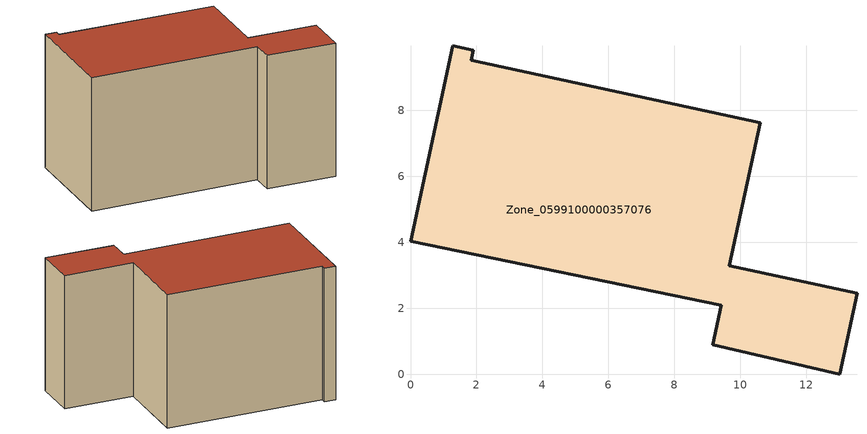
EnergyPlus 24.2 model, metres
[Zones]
Zone_0599100000357076
 floor ground (C_G): 0,4.04 1.27,9.96 1.9,9.82 1.84,9.52 10.59,7.63 9.66,3.29 13.53,2.45 13.01,0 9.16,0.89 9.41,2.09 z0
 wall outside (C_F): 1.84,9.52 1.9,9.82 1.27,9.96 0,4.04 9.41,2.09 9.16,0.89 13.01,0 13.53,2.45 9.66,3.29 10.59,7.63 1.84,9.52 z0:7.75
 roof outside (C_R): 13.53,2.45 9.66,3.29 10.59,7.63 1.84,9.52 1.9,9.82 1.27,9.96 0,4.04 9.41,2.09 9.16,0.89 13.01,0 z7.75
[BUILDING]
Pand.0599100000357076: North Axis=0; Terrain=City; Loads Convergence Tolerance Value=0.04; Temperature Convergence Tolerance Value=0.4; Solar Distribution=FullExterior; Maximum Number of Warmup Days=25; Minimum Number of Warmup Days=1
[Site:Location]
Rotterdam.The.Hague.AP_ZH_NLD Design_Conditions: Latitude=51.96; Longitude=4.45; Time Zone=1; Elevation=-4.5
[SITE:GROUNDTEMPERATURE:BUILDINGSURFACE]
18, 18, 18, 18, 18, 18, 18, 18, 18, 18, 18, 18
[MATERIAL] Thermal Absorptance=0.9; Solar Absorptance=0.7; Visible Absorptance=0.7
Name | Roughness | Thickness | Conductivity | Density | Specific Heat
G.TC.1992-2005 | MediumSmooth | 0.15 | 0.06 | 540 | 1210
F.TC.1992-2005 | Rough | 0.3 | 0.12 | 1920 | 840
R.TC.1992-2005 | MediumRough | 0.2 | 0.08 | 1500 | 1000
[CONSTRUCTION]
C_G: G.TC.1992-2005
C_F: F.TC.1992-2005
C_R: R.TC.1992-2005
[ZONE]
Zone_0599100000357076: Type=1; Multiplier=1; Ceiling Height=Autocalculate; Volume=Autocalculate; Floor Area=autocalculate; Part of Total Floor Area=Yes
[ZONEINFILTRATION:DESIGNFLOWRATE]
Infil_Zone_0599100000357076: Zone or ZoneList or Space or SpaceList=Zone_0599100000357076; Schedule=AlwaysOn; Design Flow Rate Calculation Method=Flow/Area; Flow Rate per Floor Area=0.0015; Constant Term Coefficient=1; Temperature Term Coefficient=0; Velocity Term Coefficient=0; Velocity Squared Term Coefficient=0
[HVACTEMPLATE:ZONE:IDEALLOADSAIRSYSTEM]
Zone_0599100000357076: Maximum Heating Supply Air Temperature=50; Minimum Cooling Supply Air Temperature=13; Maximum Heating Supply Air Humidity Ratio=0.0156; Minimum Cooling Supply Air Humidity Ratio=0.0077; Heating Limit=NoLimit; Cooling Limit=NoLimit; Dehumidification Control Type=ConstantSensibleHeatRatio; Cooling Sensible Heat Ratio=0.7; Dehumidification Setpoint=60; Humidification Control Type=None; Humidification Setpoint=30; Outdoor Air Method=None; Outdoor Air Flow Rate per Person=0.00944; Outdoor Air Flow Rate per Zone Floor Area=0; Outdoor Air Flow Rate per Zone=0; Demand Controlled Ventilation Type=None; Outdoor Air Economizer Type=NoEconomizer; Heat Recovery Type=None; Sensible Heat Recovery Effectiveness=0.7; Latent Heat Recovery Effectiveness=0.65
[ZONECONTROL:THERMOSTAT]
ThermostatControl_Zone_0599100000357076: Zone or ZoneList=Zone_0599100000357076; Control Type Schedule=DualSetpointControlType; Control 1=Thermostat_Zone_0599100000357076; Temperature Difference Between Cutout And Setpoint=0
[THERMOSTATSETPOINT:DUALSETPOINT]
Thermostat_Zone_0599100000357076: Heating Setpoint Temperature Schedule=HeatingSetpoint_Zone_0599100000357076; Cooling Setpoint Temperature Schedule=CoolingSetpoint_Zone_0599100000357076
[SCHEDULE:COMPACT]
HeatingSetpoint_Zone_0599100000357076: Through: 12/31, For: AllDays, Until: 24:00, 21
CoolingSetpoint_Zone_0599100000357076: Through: 12/31, For: AllDays, Until: 24:00, 24
DualSetpointControlType: Through: 12/31, For: AllDays, Until: 24:00, 4
AlwaysOn: Through: 12/31, For: AllDays, Until: 24:00, 1
